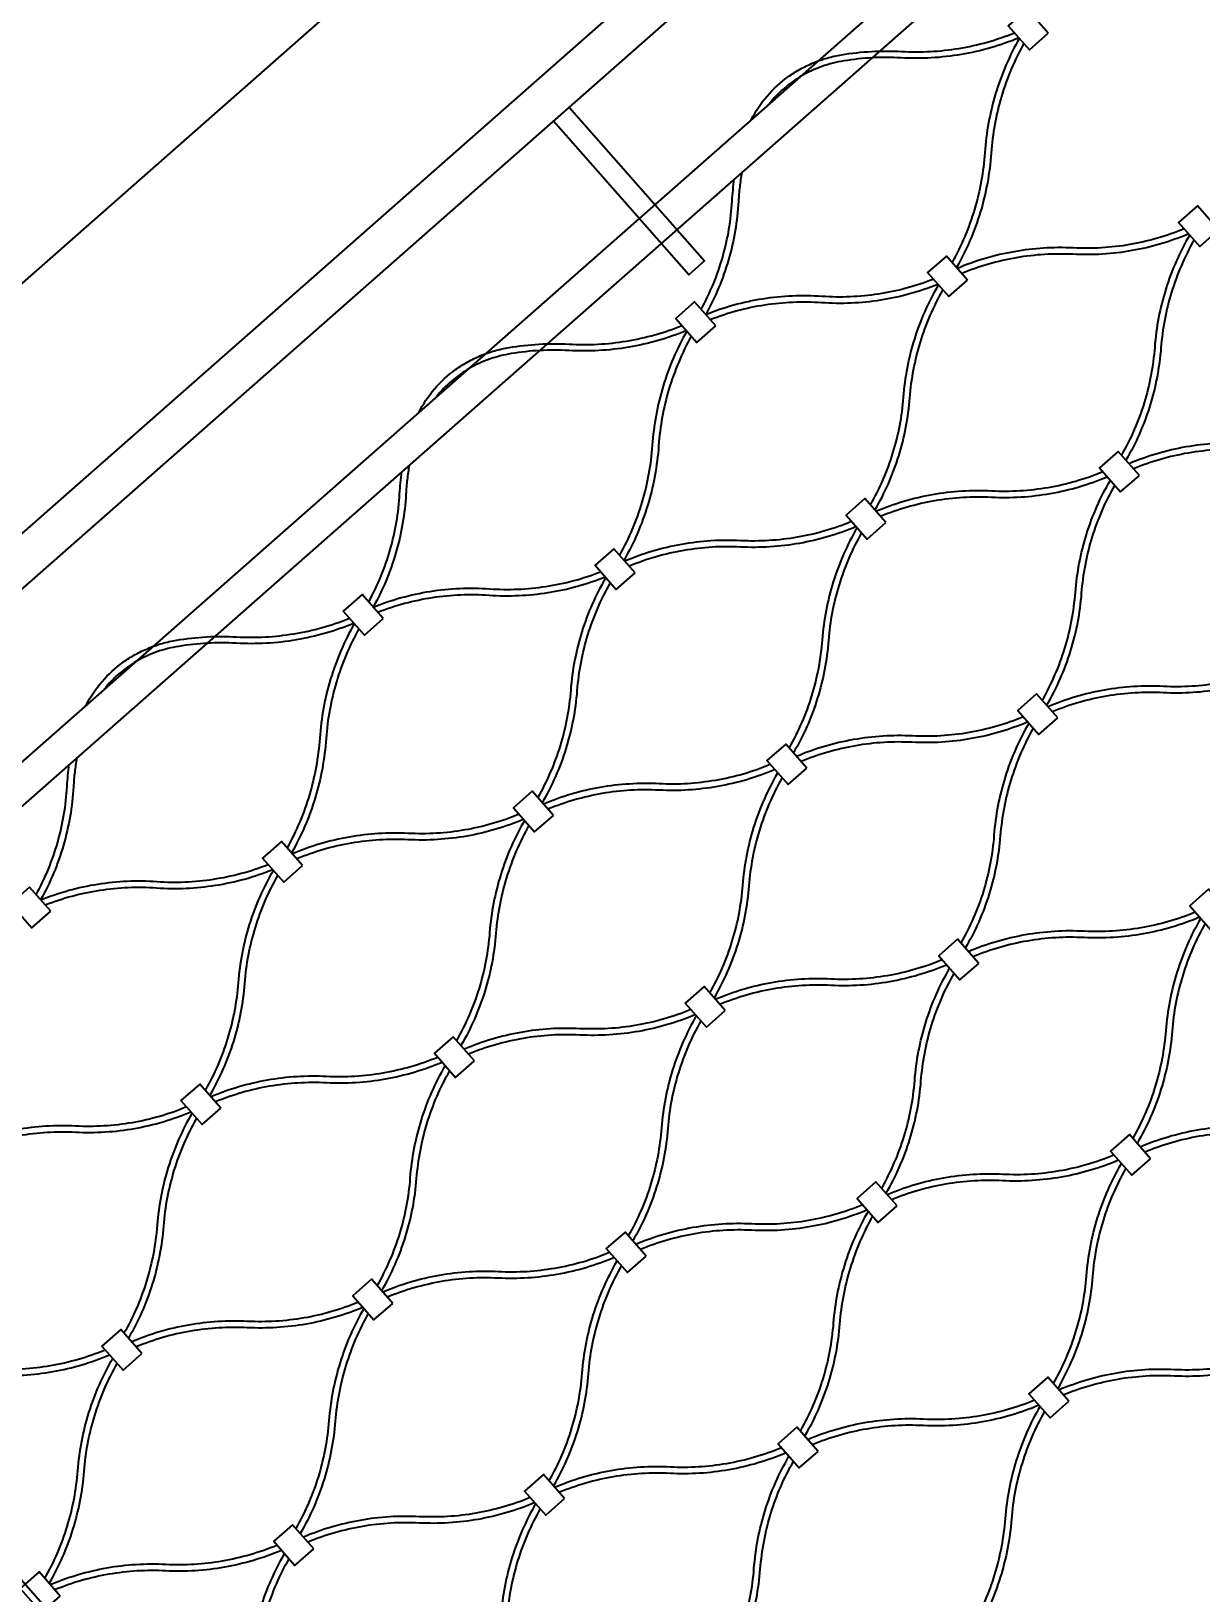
# Model space of a CAD drawing. Header units: millimetres. Extents: x 832728086 to 834530684, y 817551485 to 818349469.
# Drawn here: x 834421601.2 to 834421881.1, y 817820234.3 to 817820607.9 of the extents above; entities that cross this region are included whole.
import ezdxf

# ---------------------------------------------------------------- set-up
doc = ezdxf.new("R2010")
doc.units = ezdxf.units.MM
doc.header["$LTSCALE"] = 100
doc.layers.add('056-Railing-l', color=6, linetype='Continuous', lineweight=25)
doc.layers.add('DLN0401_', color=7, linetype='Continuous')
doc.layers.add('mesh- l', color=8, linetype='Continuous')
doc.styles.get("Standard").update_dxf_attribs({"font": 'swiss.ttf'})

msp = doc.modelspace()

# ---------------------------------------------------------------- linework, layer by layer
at = {"layer": '056-Railing-l', "elevation": 0.0052}
msp.add_lwpolyline([(834422474.0604, 817821244.6353), (834421479.4046, 817820369.2637, -0.41421356), (834421472.3479, 817820369.7138), (834421442.7229, 817820403.3757, -0.41421356), (834421443.173, 817820410.4324), (834422437.8288, 817821285.804)], format="xyb", dxfattribs=at)
msp.add_lwpolyline([(834422471.2072, 817821255.4454), (834421469.0446, 817820373.4672)], dxfattribs=at)
at = {"layer": '056-Railing-l'}
for points in [[(834421498.0529, 817820344.2848), (834422496.4648, 817821222.962)], [(834421503.3382, 817820338.2793), (834422501.7501, 817821216.9565)], [(834421729.9905, 817820589.7028), (834421762.3488, 817820552.9351), (834421758.5954, 817820549.6318), (834421726.2371, 817820586.3995)], [(834421507.0916, 817820341.5826), (834422027.0409, 817819750.7814)]]:
    msp.add_lwpolyline(points, dxfattribs=at)
at = {"layer": 'mesh- l'}
for points in [[(834421844.6164, 817820607.4154), (834421839.5522, 817820613.1696), (834421835.0481, 817820609.2057), (834421840.1123, 817820603.4514)], [(834421885.3471, 817820560.3485), (834421880.283, 817820566.1027), (834421875.7789, 817820562.1387), (834421880.843, 817820556.3845)], [(834421825.3042, 817820548.3504), (834421820.24, 817820554.1047), (834421815.7359, 817820550.1407), (834421820.8, 817820544.3865)], [(834421825.3042, 817820548.3504), (834421820.24, 817820554.1047), (834421815.7359, 817820550.1407), (834421820.8, 817820544.3865)], [(834421765.0437, 817820537.3855), (834421759.9796, 817820543.1397), (834421755.4754, 817820539.1757), (834421760.5396, 817820533.4215)], [(834421866.4247, 817820501.6266), (834421861.3605, 817820507.3808), (834421856.8564, 817820503.4168), (834421861.9206, 817820497.6626)], [(834421866.4247, 817820501.6266), (834421861.3605, 817820507.3808), (834421856.8564, 817820503.4168), (834421861.9206, 817820497.6626)], [(834421805.7745, 817820490.3185), (834421800.7103, 817820496.0728), (834421796.2062, 817820492.1088), (834421801.2703, 817820486.3546)], [(834421745.7315, 817820478.3205), (834421740.6673, 817820484.0748), (834421736.1632, 817820480.1108), (834421741.2274, 817820474.3566)], [(834421745.7315, 817820478.3205), (834421740.6673, 817820484.0748), (834421736.1632, 817820480.1108), (834421741.2274, 817820474.3566)], [(834421685.471, 817820467.3556), (834421680.4069, 817820473.1098), (834421675.9028, 817820469.1458), (834421680.9669, 817820463.3916)], [(834421846.895, 817820443.5947), (834421841.8308, 817820449.3489), (834421837.3267, 817820445.3849), (834421842.3909, 817820439.6307)], [(834421846.895, 817820443.5947), (834421841.8308, 817820449.3489), (834421837.3267, 817820445.3849), (834421842.3909, 817820439.6307)], [(834421786.852, 817820431.5966), (834421781.7878, 817820437.3509), (834421777.2837, 817820433.3869), (834421782.3479, 817820427.6327)], [(834421786.852, 817820431.5966), (834421781.7878, 817820437.3509), (834421777.2837, 817820433.3869), (834421782.3479, 817820427.6327)], [(834421726.2018, 817820420.2886), (834421721.1376, 817820426.0429), (834421716.6335, 817820422.0789), (834421721.6977, 817820416.3247)], [(834421666.1588, 817820408.2906), (834421661.0947, 817820414.0448), (834421656.5905, 817820410.0809), (834421661.6547, 817820404.3267)], [(834421666.1588, 817820408.2906), (834421661.0947, 817820414.0448), (834421656.5905, 817820410.0809), (834421661.6547, 817820404.3267)], [(834421605.8984, 817820397.3256), (834421600.8342, 817820403.0799), (834421596.3301, 817820399.1159), (834421601.3943, 817820393.3617)], [(834421888.0155, 817820396.8708), (834421882.9513, 817820402.625), (834421878.4472, 817820398.661), (834421883.5114, 817820392.9068)], [(834421888.0155, 817820396.8708), (834421882.9513, 817820402.625), (834421878.4472, 817820398.661), (834421883.5114, 817820392.9068)], [(834421827.9725, 817820384.8728), (834421822.9084, 817820390.627), (834421818.4043, 817820386.663), (834421823.4684, 817820380.9088)], [(834421767.3223, 817820373.5647), (834421762.2581, 817820379.319), (834421757.754, 817820375.355), (834421762.8182, 817820369.6008)], [(834421707.2793, 817820361.5667), (834421702.2152, 817820367.321), (834421697.7111, 817820363.357), (834421702.7752, 817820357.6028)], [(834421707.2793, 817820361.5667), (834421702.2152, 817820367.321), (834421697.7111, 817820363.357), (834421702.7752, 817820357.6028)], [(834421646.6291, 817820350.2587), (834421641.5649, 817820356.0129), (834421637.0608, 817820352.049), (834421642.125, 817820346.2948)], [(834421869.093, 817820338.1489), (834421864.0289, 817820343.9031), (834421859.5248, 817820339.9391), (834421864.5889, 817820334.1849)], [(834421808.4428, 817820326.8409), (834421803.3787, 817820332.5951), (834421798.8745, 817820328.6311), (834421803.9387, 817820322.8769)], [(834421748.3999, 817820314.8428), (834421743.3357, 817820320.5971), (834421738.8316, 817820316.6331), (834421743.8957, 817820310.8789)], [(834421687.7496, 817820303.5348), (834421682.6855, 817820309.2891), (834421678.1814, 817820305.3251), (834421683.2455, 817820299.5709)], [(834421627.7067, 817820291.5368), (834421622.6425, 817820297.291), (834421618.1384, 817820293.3271), (834421623.2025, 817820287.5728)], [(834421627.7067, 817820291.5368), (834421622.6425, 817820297.291), (834421618.1384, 817820293.3271), (834421623.2025, 817820287.5728)], [(834421849.5633, 817820280.117), (834421844.4992, 817820285.8712), (834421839.9951, 817820281.9072), (834421845.0592, 817820276.153)], [(834421789.5204, 817820268.1189), (834421784.4562, 817820273.8732), (834421779.9521, 817820269.9092), (834421785.0163, 817820264.155)], [(834421728.8701, 817820256.8109), (834421723.806, 817820262.5652), (834421719.3019, 817820258.6012), (834421724.366, 817820252.847)], [(834421668.8272, 817820244.8129), (834421663.763, 817820250.5672), (834421659.2589, 817820246.6032), (834421664.3231, 817820240.849)], [(834421608.1769, 817820233.5049), (834421603.1128, 817820239.2591), (834421598.6087, 817820235.2952), (834421603.6728, 817820229.5409)]]:
    msp.add_lwpolyline(points, close=True, dxfattribs=at)
for points in [[(834421773.5265, 817820586.7222, -0.05860139), (834421777.3336, 817820592.3701, -0.05917135), (834421782.3517, 817820596.9744, -0.02930836), (834421785.2481, 817820598.813, -0.02849228), (834421788.3374, 817820600.3055, -0.02885387), (834421791.6823, 817820601.4714, -0.02749601), (834421795.1376, 817820602.2539, -0.0280161), (834421802.2973, 817820603.0571, -0.02801983), (834421809.5018, 817820603.0548, 0.05502888), (834421823.2637, 817820603.7931, 0.05501523), (834421836.5332, 817820607.515)], [(834421837.6073, 817820606.2976, -0.05606931), (834421823.7797, 817820602.3248, -0.05608344), (834421809.415, 817820601.5239, 0.02749376), (834421802.514, 817820601.5334, 0.02749016), (834421795.6536, 817820600.7857, 0.04356081), (834421790.4588, 817820599.4559, 0.04700524), (834421785.5913, 817820597.2141, 0.04659424), (834421781.3696, 817820594.2087, 0.04734182), (834421777.7834, 817820590.4686)], [(834421837.6934, 817820606.1999, 0.05606721), (834421832.0129, 817820592.9814, 0.05608013), (834421829.4114, 817820578.8313, -0.05502564), (834421826.9478, 817820565.2713, -0.05501314), (834421821.5863, 817820552.575)], [(834421838.766, 817820604.9811, 0.05501314), (834421833.4045, 817820592.2848, 0.05502564), (834421830.9409, 817820578.7248, -0.05608013), (834421828.3394, 817820564.5747, -0.05606721), (834421822.6589, 817820551.3562)], [(834421761.5507, 817820541.3514, 0.05599537), (834421766.7001, 817820553.9029, 0.05505305), (834421768.9617, 817820567.2826, -0.01031828), (834421769.1664, 817820569.8983, -0.01035536), (834421769.479, 817820572.5032)], [(834421771.2621, 817820574.0724, 0.01408953), (834421770.7708, 817820570.6286, 0.01402125), (834421770.4737, 817820567.1626, -0.05610981), (834421768.0835, 817820553.2011, -0.05708383), (834421762.6248, 817820540.134)], [(834421877.1287, 817820560.605, -0.05541212), (834421864.0974, 817820556.8463, -0.05509445), (834421850.5583, 817820556.0327, 0.0561917), (834421836.4268, 817820555.1524, 0.05650781), (834421822.8495, 817820551.1396)], [(834421878.1956, 817820559.3927, -0.05643381), (834421864.6313, 817820555.3922, -0.05608633), (834421850.5154, 817820554.5158, 0.05520174), (834421836.9606, 817820553.6984, 0.05548959), (834421823.9161, 817820549.9277)], [(834421878.4263, 817820559.1305, 0.05643381), (834421872.7347, 817820546.1845, 0.05608633), (834421870.072, 817820532.2943, -0.05520174), (834421867.5389, 817820518.9533, -0.05548959), (834421862.1414, 817820506.4936)], [(834421879.4932, 817820557.9183, 0.05541212), (834421874.1092, 817820545.4701, 0.05509445), (834421871.582, 817820532.1442, -0.0561917), (834421868.9133, 817820518.239, -0.05650781), (834421863.2079, 817820505.2816)], [(834421762.6248, 817820540.134, -0.05708602), (834421776.2745, 817820543.9056, -0.05611313), (834421790.4253, 817820544.5207, 0.0550563), (834421803.983, 817820545.0813, 0.05599755), (834421817.0821, 817820548.611)], [(834421763.6975, 817820538.9152, -0.05599755), (834421776.7966, 817820542.4449, -0.0550563), (834421790.3543, 817820543.0055, 0.05611313), (834421804.5052, 817820543.6206, 0.05708602), (834421818.1548, 817820547.3922)], [(834421802.0601, 817820494.539, 0.05541212), (834421807.4441, 817820506.9871, 0.05509445), (834421809.9713, 817820520.3131, -0.0561917), (834421812.64, 817820534.2182, -0.05650781), (834421818.3454, 817820547.1757)], [(834421803.127, 817820493.3268, 0.05643381), (834421808.8186, 817820506.2728, 0.05608633), (834421811.4813, 817820520.1629, -0.05520174), (834421814.0144, 817820533.504, -0.05548959), (834421819.412, 817820545.9637)], [(834421693.9538, 817820516.6923, -0.05860139), (834421697.7609, 817820522.3402, -0.05917135), (834421702.779, 817820526.9445, -0.02930836), (834421705.6754, 817820528.7831, -0.02849228), (834421708.7648, 817820530.2756, -0.02885387), (834421712.1097, 817820531.4415, -0.02749601), (834421715.5649, 817820532.224, -0.0280161), (834421722.7246, 817820533.0272, -0.02801983), (834421729.9292, 817820533.0249, 0.05502888), (834421743.691, 817820533.7632, 0.05501523), (834421756.9605, 817820537.4851)], [(834421758.0347, 817820536.2677, -0.05606931), (834421744.207, 817820532.2949, -0.05608344), (834421729.8424, 817820531.494, 0.02749376), (834421722.9413, 817820531.5035, 0.02749016), (834421716.081, 817820530.7558, 0.04356081), (834421710.8862, 817820529.426, 0.04700524), (834421706.0187, 817820527.1842, 0.04659424), (834421701.7969, 817820524.1787, 0.04734182), (834421698.2107, 817820520.4387)], [(834421758.1207, 817820536.17, 0.05606721), (834421752.4402, 817820522.9515, 0.05608013), (834421749.8387, 817820508.8014, -0.05502564), (834421747.3751, 817820495.2414, -0.05501314), (834421742.0136, 817820482.5451)], [(834421759.1934, 817820534.9512, 0.05501314), (834421753.8318, 817820522.2549, 0.05502564), (834421751.3683, 817820508.6949, -0.05608013), (834421748.7667, 817820494.5447, -0.05606721), (834421743.0862, 817820481.3263)], [(834421918.2492, 817820513.8811, -0.05541212), (834421905.2179, 817820510.1224, -0.05509445), (834421891.6788, 817820509.3088, 0.0561917), (834421877.5473, 817820508.4285, 0.05650781), (834421863.97, 817820504.4157)], [(834421919.3161, 817820512.6688, -0.05643381), (834421905.7518, 817820508.6683, -0.05608633), (834421891.6359, 817820507.792, 0.05520174), (834421878.0811, 817820506.9745, 0.05548959), (834421865.0366, 817820503.2038)], [(834421681.978, 817820471.3215, 0.05599537), (834421687.1274, 817820483.873, 0.05505305), (834421689.389, 817820497.2527, -0.01031828), (834421689.5937, 817820499.8683, -0.01035536), (834421689.9063, 817820502.4732)], [(834421691.6894, 817820504.0425, 0.01408953), (834421691.1981, 817820500.5987, 0.01402125), (834421690.901, 817820497.1326, -0.05610981), (834421688.5108, 817820483.1712, -0.05708383), (834421683.0522, 817820470.104)], [(834421803.3578, 817820493.0646, -0.05643381), (834421816.922, 817820497.0651, -0.05608633), (834421831.0379, 817820497.9414, 0.05520174), (834421844.5927, 817820498.7589, 0.05548959), (834421857.6372, 817820502.5296)], [(834421804.4246, 817820491.8523, -0.05541212), (834421817.4559, 817820495.611, -0.05509445), (834421830.995, 817820496.4246, 0.0561917), (834421845.1265, 817820497.3049, 0.05650781), (834421858.7038, 817820501.3177)], [(834421843.1807, 817820447.8151, 0.05541212), (834421848.5646, 817820460.2632, 0.05509445), (834421851.0919, 817820473.5892, -0.0561917), (834421853.7605, 817820487.4944, -0.05650781), (834421859.4659, 817820500.4518)], [(834421844.2475, 817820446.6029, 0.05643381), (834421849.9391, 817820459.5489, 0.05608633), (834421852.6018, 817820473.4391, -0.05520174), (834421855.1349, 817820486.7801, -0.05548959), (834421860.5325, 817820499.2398)], [(834421797.556, 817820490.575, -0.05541212), (834421784.5247, 817820486.8164, -0.05509445), (834421770.9856, 817820486.0028, 0.0561917), (834421756.8541, 817820485.1225, 0.05650781), (834421743.2768, 817820481.1097)], [(834421798.6229, 817820489.3628, -0.05643381), (834421785.0586, 817820485.3622, -0.05608633), (834421770.9427, 817820484.4859, 0.05520174), (834421757.3879, 817820483.6684, 0.05548959), (834421744.3434, 817820479.8978)], [(834421798.8536, 817820489.1006, 0.05643381), (834421793.162, 817820476.1545, 0.05608633), (834421790.4993, 817820462.2644, -0.05520174), (834421787.9662, 817820448.9233, -0.05548959), (834421782.5687, 817820436.4636)], [(834421799.9205, 817820487.8884, 0.05541212), (834421794.5366, 817820475.4402, 0.05509445), (834421792.0093, 817820462.1143, -0.0561917), (834421789.3407, 817820448.2091, -0.05650781), (834421783.6353, 817820435.2517)], [(834421683.0522, 817820470.104, -0.05708602), (834421696.7018, 817820473.8757, -0.05611313), (834421710.8527, 817820474.4908, 0.0550563), (834421724.4103, 817820475.0514, 0.05599755), (834421737.5095, 817820478.5811)], [(834421684.1248, 817820468.8853, -0.05599755), (834421697.224, 817820472.415, -0.0550563), (834421710.7816, 817820472.9756, 0.05611313), (834421724.9325, 817820473.5907, 0.05708602), (834421738.5821, 817820477.3623)], [(834421722.4875, 817820424.5091, 0.05541212), (834421727.8714, 817820436.9572, 0.05509445), (834421730.3987, 817820450.2832, -0.0561917), (834421733.0673, 817820464.1883, -0.05650781), (834421738.7727, 817820477.1457)], [(834421723.5543, 817820423.2969, 0.05643381), (834421729.2459, 817820436.2429, 0.05608633), (834421731.9087, 817820450.133, -0.05520174), (834421734.4417, 817820463.4741, -0.05548959), (834421739.8393, 817820475.9338)], [(834421614.3812, 817820446.6624, -0.05860139), (834421618.1882, 817820452.3103, -0.05917135), (834421623.2063, 817820456.9146, -0.02930836), (834421626.1027, 817820458.7532, -0.02849228), (834421629.1921, 817820460.2457, -0.02885387), (834421632.537, 817820461.4116, -0.02749601), (834421635.9923, 817820462.1941, -0.0280161), (834421643.1519, 817820462.9973, -0.02801983), (834421650.3565, 817820462.9949, 0.05502888), (834421664.1183, 817820463.7332, 0.05501523), (834421677.3878, 817820467.4552)], [(834421678.462, 817820466.2378, -0.05606931), (834421664.6343, 817820462.265, -0.05608344), (834421650.2697, 817820461.4641, 0.02749376), (834421643.3687, 817820461.4736, 0.02749016), (834421636.5083, 817820460.7258, 0.04356081), (834421631.3135, 817820459.3961, 0.04700524), (834421626.446, 817820457.1543, 0.04659424), (834421622.2242, 817820454.1488, 0.04734182), (834421618.6381, 817820450.4088)], [(834421678.5481, 817820466.1401, 0.05606721), (834421672.8675, 817820452.9216, 0.05608013), (834421670.266, 817820438.7714, -0.05502564), (834421667.8024, 817820425.2115, -0.05501314), (834421662.4409, 817820412.5151)], [(834421679.6207, 817820464.9213, 0.05501314), (834421674.2591, 817820452.225, 0.05502564), (834421671.7956, 817820438.665, -0.05608013), (834421669.1941, 817820424.5148, -0.05606721), (834421663.5135, 817820411.2964)], [(834421844.4783, 817820446.3407, -0.05643381), (834421858.0426, 817820450.3412, -0.05608633), (834421872.1584, 817820451.2175, 0.05520174), (834421885.7132, 817820452.035, 0.05548959), (834421898.7578, 817820455.8057)], [(834421845.5451, 817820445.1284, -0.05541212), (834421858.5765, 817820448.8871, -0.05509445), (834421872.1155, 817820449.7007, 0.0561917), (834421886.247, 817820450.581, 0.05650781), (834421899.8244, 817820454.5938)], [(834421838.6766, 817820443.8511, -0.05541212), (834421825.6452, 817820440.0925, -0.05509445), (834421812.1062, 817820439.2789, 0.0561917), (834421797.9746, 817820438.3986, 0.05650781), (834421784.3973, 817820434.3858)], [(834421839.7434, 817820442.6389, -0.05643381), (834421826.1791, 817820438.6383, -0.05608633), (834421812.0632, 817820437.762, 0.05520174), (834421798.5084, 817820436.9446, 0.05548959), (834421785.4639, 817820433.1739)], [(834421839.9742, 817820442.3767, 0.05643381), (834421834.2826, 817820429.4307, 0.05608633), (834421831.6198, 817820415.5405, -0.05520174), (834421829.0867, 817820402.1995, -0.05548959), (834421823.6892, 817820389.7398)], [(834421841.041, 817820441.1645, 0.05541212), (834421835.6571, 817820428.7163, 0.05509445), (834421833.1298, 817820415.3904, -0.0561917), (834421830.4612, 817820401.4852, -0.05650781), (834421824.7558, 817820388.5278)], [(834421612.1168, 817820434.0126, 0.01408953), (834421611.6254, 817820430.5688, 0.01402125), (834421611.3284, 817820427.1027, -0.05610981), (834421608.9381, 817820413.1413, -0.05708383), (834421603.4795, 817820400.0741)], [(834421602.4054, 817820401.2916, 0.05599537), (834421607.5547, 817820413.8431, 0.05505305), (834421609.8164, 817820427.2228, -0.01031828), (834421610.021, 817820429.8384, -0.01035536), (834421610.3336, 817820432.4433)], [(834421723.7851, 817820423.0346, -0.05643381), (834421737.3494, 817820427.0352, -0.05608633), (834421751.4652, 817820427.9115, 0.05520174), (834421765.02, 817820428.729, 0.05548959), (834421778.0646, 817820432.4997)], [(834421724.8519, 817820421.8224, -0.05541212), (834421737.8833, 817820425.5811, -0.05509445), (834421751.4223, 817820426.3947, 0.0561917), (834421765.5538, 817820427.275, 0.05650781), (834421779.1312, 817820431.2878)], [(834421763.608, 817820377.7852, 0.05541212), (834421768.9919, 817820390.2333, 0.05509445), (834421771.5192, 817820403.5593, -0.0561917), (834421774.1878, 817820417.4644, -0.05650781), (834421779.8932, 817820430.4219)], [(834421764.6748, 817820376.573, 0.05643381), (834421770.3664, 817820389.519, 0.05608633), (834421773.0292, 817820403.4091, -0.05520174), (834421775.5623, 817820416.7502, -0.05548959), (834421780.9598, 817820429.2099)], [(834421717.9834, 817820420.5451, -0.05541212), (834421704.952, 817820416.7865, -0.05509445), (834421691.413, 817820415.9728, 0.0561917), (834421677.2814, 817820415.0926, 0.05650781), (834421663.7041, 817820411.0798)], [(834421719.0502, 817820419.3329, -0.05643381), (834421705.4859, 817820415.3323, -0.05608633), (834421691.37, 817820414.456, 0.05520174), (834421677.8152, 817820413.6385, 0.05548959), (834421664.7707, 817820409.8678)], [(834421719.281, 817820419.0707, 0.05643381), (834421713.5894, 817820406.1246, 0.05608633), (834421710.9266, 817820392.2345, -0.05520174), (834421708.3935, 817820378.8934, -0.05548959), (834421702.996, 817820366.4337)], [(834421720.3478, 817820417.8585, 0.05541212), (834421714.9639, 817820405.4103, 0.05509445), (834421712.4366, 817820392.0843, -0.0561917), (834421709.768, 817820378.1792, -0.05650781), (834421704.0626, 817820365.2218)], [(834421603.4795, 817820400.0741, -0.05708602), (834421617.1291, 817820403.8458, -0.05611313), (834421631.28, 817820404.4608, 0.0550563), (834421644.8376, 817820405.0215, 0.05599755), (834421657.9368, 817820408.5512)], [(834421604.5521, 817820398.8553, -0.05599755), (834421617.6513, 817820402.385, -0.0550563), (834421631.2089, 817820402.9457, 0.05611313), (834421645.3598, 817820403.5607, 0.05708602), (834421659.0094, 817820407.3324)], [(834421642.9148, 817820354.4792, 0.05541212), (834421648.2987, 817820366.9273, 0.05509445), (834421650.826, 817820380.2533, -0.0561917), (834421653.4946, 817820394.1584, -0.05650781), (834421659.2, 817820407.1158)], [(834421643.9816, 817820353.2669, 0.05643381), (834421649.6732, 817820366.213, 0.05608633), (834421652.336, 817820380.1031, -0.05520174), (834421654.8691, 817820393.4442, -0.05548959), (834421660.2666, 817820405.9039)], [(834421879.7971, 817820397.1273, -0.05541212), (834421866.7658, 817820393.3686, -0.05509445), (834421853.2267, 817820392.555, 0.0561917), (834421839.0952, 817820391.6747, 0.05650781), (834421825.5178, 817820387.6619)], [(834421880.8639, 817820395.915, -0.05643381), (834421867.2996, 817820391.9145, -0.05608633), (834421853.1838, 817820391.0382, 0.05520174), (834421839.629, 817820390.2207, 0.05548959), (834421826.5844, 817820386.45)], [(834421881.0947, 817820395.6528, 0.05643381), (834421875.4031, 817820382.7068, 0.05608633), (834421872.7404, 817820368.8166, -0.05520174), (834421870.2073, 817820355.4756, -0.05548959), (834421864.8097, 817820343.0159)], [(834421882.1615, 817820394.4406, 0.05541212), (834421876.7776, 817820381.9925, 0.05509445), (834421874.2503, 817820368.6665, -0.0561917), (834421871.5817, 817820354.7613, -0.05650781), (834421865.8763, 817820341.8039)], [(834421764.9056, 817820376.3107, -0.05643381), (834421778.4699, 817820380.3113, -0.05608633), (834421792.5858, 817820381.1876, 0.05520174), (834421806.1406, 817820382.0051, 0.05548959), (834421819.1851, 817820385.7758)], [(834421765.9725, 817820375.0985, -0.05541212), (834421779.0038, 817820378.8572, -0.05509445), (834421792.5429, 817820379.6708, 0.0561917), (834421806.6744, 817820380.5511, 0.05650781), (834421820.2517, 817820384.5639)], [(834421804.7285, 817820331.0613, 0.05541212), (834421810.1124, 817820343.5094, 0.05509445), (834421812.6397, 817820356.8354, -0.0561917), (834421815.3084, 817820370.7405, -0.05650781), (834421821.0137, 817820383.698)], [(834421805.7954, 817820329.8491, 0.05643381), (834421811.487, 817820342.7951, 0.05608633), (834421814.1497, 817820356.6852, -0.05520174), (834421816.6828, 817820370.0263, -0.05548959), (834421822.0803, 817820382.486)], [(834421759.1039, 817820373.8212, -0.05541212), (834421746.0726, 817820370.0626, -0.05509445), (834421732.5335, 817820369.249, 0.0561917), (834421718.402, 817820368.3687, 0.05650781), (834421704.8247, 817820364.3559)], [(834421760.1707, 817820372.609, -0.05643381), (834421746.6064, 817820368.6084, -0.05608633), (834421732.4906, 817820367.7321, 0.05520174), (834421718.9358, 817820366.9146, 0.05548959), (834421705.8912, 817820363.144)], [(834421760.4015, 817820372.3468, 0.05643381), (834421754.7099, 817820359.4007, 0.05608633), (834421752.0472, 817820345.5106, -0.05520174), (834421749.5141, 817820332.1695, -0.05548959), (834421744.1165, 817820319.7098)], [(834421761.4683, 817820371.1346, 0.05541212), (834421756.0844, 817820358.6864, 0.05509445), (834421753.5571, 817820345.3605, -0.0561917), (834421750.8885, 817820331.4553, -0.05650781), (834421745.1831, 817820318.4979)], [(834421644.2124, 817820353.0047, -0.05643381), (834421657.7767, 817820357.0053, -0.05608633), (834421671.8926, 817820357.8816, 0.05520174), (834421685.4474, 817820358.6991, 0.05548959), (834421698.4919, 817820362.4698)], [(834421645.2793, 817820351.7925, -0.05541212), (834421658.3106, 817820355.5512, -0.05509445), (834421671.8497, 817820356.3648, 0.0561917), (834421685.9812, 817820357.245, 0.05650781), (834421699.5585, 817820361.2578)], [(834421684.0353, 817820307.7553, 0.05541212), (834421689.4192, 817820320.2034, 0.05509445), (834421691.9465, 817820333.5294, -0.0561917), (834421694.6152, 817820347.4345, -0.05650781), (834421700.3205, 817820360.3919)], [(834421685.1022, 817820306.5431, 0.05643381), (834421690.7938, 817820319.4891, 0.05608633), (834421693.4565, 817820333.3792, -0.05520174), (834421695.9896, 817820346.7203, -0.05548959), (834421701.3871, 817820359.18)], [(834421638.4107, 817820350.5152, -0.05541212), (834421625.3794, 817820346.7565, -0.05509445), (834421611.8403, 817820345.9429, 0.0561917), (834421597.7088, 817820345.0627, 0.05650781), (834421584.1315, 817820341.0499)], [(834421639.4775, 817820349.303, -0.05643381), (834421625.9132, 817820345.3024, -0.05608633), (834421611.7974, 817820344.4261, 0.05520174), (834421598.2426, 817820343.6086, 0.05548959), (834421585.198, 817820339.8379)], [(834421639.7083, 817820349.0408, 0.05643381), (834421634.0167, 817820336.0947, 0.05608633), (834421631.354, 817820322.2046, -0.05520174), (834421628.8209, 817820308.8635, -0.05548959), (834421623.4233, 817820296.4038)], [(834421920.9176, 817820350.4034, -0.05541212), (834421907.8863, 817820346.6447, -0.05509445), (834421894.3472, 817820345.8311, 0.0561917), (834421880.2157, 817820344.9508, 0.05650781), (834421866.6384, 817820340.938)], [(834421921.9844, 817820349.1911, -0.05643381), (834421908.4202, 817820345.1906, -0.05608633), (834421894.3043, 817820344.3143, 0.05520174), (834421880.7495, 817820343.4968, 0.05548959), (834421867.705, 817820339.7261)], [(834421640.7751, 817820347.8285, 0.05541212), (834421635.3912, 817820335.3804, 0.05509445), (834421632.8639, 817820322.0544, -0.0561917), (834421630.1953, 817820308.1493, -0.05650781), (834421624.4899, 817820295.1919)], [(834421806.0261, 817820329.5869, -0.05643381), (834421819.5904, 817820333.5874, -0.05608633), (834421833.7063, 817820334.4637, 0.05520174), (834421847.2611, 817820335.2812, 0.05548959), (834421860.3056, 817820339.0519)], [(834421807.093, 817820328.3746, -0.05541212), (834421820.1243, 817820332.1333, -0.05509445), (834421833.6634, 817820332.9469, 0.0561917), (834421847.7949, 817820333.8272, 0.05650781), (834421861.3722, 817820337.84)], [(834421845.849, 817820284.3374, 0.05541212), (834421851.233, 817820296.7856, 0.05509445), (834421853.7602, 817820310.1115, -0.0561917), (834421856.4289, 817820324.0167, -0.05650781), (834421862.1343, 817820336.9741)], [(834421846.9159, 817820283.1252, 0.05643381), (834421852.6075, 817820296.0712, 0.05608633), (834421855.2702, 817820309.9614, -0.05520174), (834421857.8033, 817820323.3024, -0.05548959), (834421863.2009, 817820335.7621)], [(834421800.2244, 817820327.0973, -0.05541212), (834421787.1931, 817820323.3387, -0.05509445), (834421773.654, 817820322.5251, 0.0561917), (834421759.5225, 817820321.6448, 0.05650781), (834421745.9452, 817820317.632)], [(834421801.2912, 817820325.8851, -0.05643381), (834421787.727, 817820321.8845, -0.05608633), (834421773.6111, 817820321.0082, 0.05520174), (834421760.0563, 817820320.1908, 0.05548959), (834421747.0118, 817820316.4201)], [(834421801.522, 817820325.6229, 0.05643381), (834421795.8304, 817820312.6769, 0.05608633), (834421793.1677, 817820298.7867, -0.05520174), (834421790.6346, 817820285.4457, -0.05548959), (834421785.237, 817820272.986)], [(834421802.5889, 817820324.4107, 0.05541212), (834421797.2049, 817820311.9625, 0.05509445), (834421794.6777, 817820298.6366, -0.0561917), (834421792.009, 817820284.7314, -0.05650781), (834421786.3036, 817820271.774)], [(834421685.3329, 817820306.2808, -0.05643381), (834421698.8972, 817820310.2814, -0.05608633), (834421713.0131, 817820311.1577, 0.05520174), (834421726.5679, 817820311.9752, 0.05548959), (834421739.6124, 817820315.7459)], [(834421686.3998, 817820305.0686, -0.05541212), (834421699.4311, 817820308.8273, -0.05509445), (834421712.9702, 817820309.6409, 0.0561917), (834421727.1017, 817820310.5211, 0.05650781), (834421740.679, 817820314.5339)], [(834421725.1558, 817820261.0314, 0.05541212), (834421730.5398, 817820273.4795, 0.05509445), (834421733.067, 817820286.8055, -0.0561917), (834421735.7357, 817820300.7106, -0.05650781), (834421741.4411, 817820313.668)], [(834421726.2227, 817820259.8192, 0.05643381), (834421731.9143, 817820272.7652, 0.05608633), (834421734.577, 817820286.6553, -0.05520174), (834421737.1101, 817820299.9964, -0.05548959), (834421742.5077, 817820312.4561)], [(834421679.5312, 817820303.7913, -0.05541212), (834421666.4999, 817820300.0327, -0.05509445), (834421652.9608, 817820299.219, 0.0561917), (834421638.8293, 817820298.3388, 0.05650781), (834421625.252, 817820294.326)], [(834421680.598, 817820302.5791, -0.05643381), (834421667.0338, 817820298.5785, -0.05608633), (834421652.9179, 817820297.7022, 0.05520174), (834421639.3631, 817820296.8847, 0.05548959), (834421626.3186, 817820293.114)], [(834421680.8288, 817820302.3169, 0.05643381), (834421675.1372, 817820289.3708, 0.05608633), (834421672.4745, 817820275.4807, -0.05520174), (834421669.9414, 817820262.1396, -0.05548959), (834421664.5438, 817820249.6799)], [(834421681.8957, 817820301.1046, 0.05541212), (834421676.5117, 817820288.6565, 0.05509445), (834421673.9845, 817820275.3305, -0.0561917), (834421671.3158, 817820261.4254, -0.05650781), (834421665.6104, 817820248.468)], [(834421564.6397, 817820282.9748, -0.05643381), (834421578.204, 817820286.9754, -0.05608633), (834421592.3199, 817820287.8517, 0.05520174), (834421605.8747, 817820288.6692, 0.05548959), (834421618.9192, 817820292.4399)], [(834421847.1466, 817820282.863, -0.05643381), (834421860.7109, 817820286.8635, -0.05608633), (834421874.8268, 817820287.7399, 0.05520174), (834421888.3816, 817820288.5573, 0.05548959), (834421901.4261, 817820292.328)], [(834421565.7066, 817820281.7626, -0.05541212), (834421578.7379, 817820285.5212, -0.05509445), (834421592.277, 817820286.3349, 0.0561917), (834421606.4085, 817820287.2151, 0.05650781), (834421619.9858, 817820291.2279)], [(834421604.4626, 817820237.7254, 0.05541212), (834421609.8466, 817820250.1735, 0.05509445), (834421612.3738, 817820263.4995, -0.0561917), (834421615.0425, 817820277.4046, -0.05650781), (834421620.7479, 817820290.362)], [(834421605.5295, 817820236.5131, 0.05643381), (834421611.2211, 817820249.4592, 0.05608633), (834421613.8838, 817820263.3493, -0.05520174), (834421616.4169, 817820276.6904, -0.05548959), (834421621.8145, 817820289.1501)], [(834421848.2135, 817820281.6507, -0.05541212), (834421861.2448, 817820285.4094, -0.05509445), (834421874.7839, 817820286.223, 0.0561917), (834421888.9154, 817820287.1033, 0.05650781), (834421902.4927, 817820291.1161)], [(834421841.3449, 817820280.3735, -0.05541212), (834421828.3136, 817820276.6148, -0.05509445), (834421814.7745, 817820275.8012, 0.0561917), (834421800.643, 817820274.9209, 0.05650781), (834421787.0657, 817820270.9081)], [(834421842.4118, 817820279.1612, -0.05643381), (834421828.8475, 817820275.1607, -0.05608633), (834421814.7316, 817820274.2844, 0.05520174), (834421801.1768, 817820273.4669, 0.05548959), (834421788.1323, 817820269.6962)], [(834421842.6425, 817820278.899, 0.05643381), (834421836.9509, 817820265.953, 0.05608633), (834421834.2882, 817820252.0628, -0.05520174), (834421831.7551, 817820238.7218, -0.05548959), (834421826.3576, 817820226.2621)], [(834421843.7094, 817820277.6868, 0.05541212), (834421838.3255, 817820265.2387, 0.05509445), (834421835.7982, 817820251.9127, -0.0561917), (834421833.1295, 817820238.0075, -0.05650781), (834421827.4242, 817820225.0501)], [(834421726.4535, 817820259.5569, -0.05643381), (834421740.0177, 817820263.5575, -0.05608633), (834421754.1336, 817820264.4338, 0.05520174), (834421767.6884, 817820265.2513, 0.05548959), (834421780.7329, 817820269.022)], [(834421727.5203, 817820258.3447, -0.05541212), (834421740.5516, 817820262.1034, -0.05509445), (834421754.0907, 817820262.917, 0.0561917), (834421768.2222, 817820263.7973, 0.05650781), (834421781.7995, 817820267.8101)], [(834421766.2764, 817820214.3075, 0.05541212), (834421771.6603, 817820226.7556, 0.05509445), (834421774.1876, 817820240.0816, -0.0561917), (834421776.8562, 817820253.9867, -0.05650781), (834421782.5616, 817820266.9442)], [(834421767.3432, 817820213.0953, 0.05643381), (834421773.0348, 817820226.0413, 0.05608633), (834421775.6975, 817820239.9314, -0.05520174), (834421778.2306, 817820253.2725, -0.05548959), (834421783.6282, 817820265.7322)], [(834421720.6517, 817820257.0674, -0.05541212), (834421707.6204, 817820253.3088, -0.05509445), (834421694.0813, 817820252.4951, 0.0561917), (834421679.9498, 817820251.6149, 0.05650781), (834421666.3725, 817820247.6021)], [(834421721.7186, 817820255.8552, -0.05643381), (834421708.1543, 817820251.8546, -0.05608633), (834421694.0384, 817820250.9783, 0.05520174), (834421680.4836, 817820250.1608, 0.05548959), (834421667.4391, 817820246.3902)], [(834421721.9493, 817820255.593, 0.05643381), (834421716.2577, 817820242.6469, 0.05608633), (834421713.595, 817820228.7568, -0.05520174), (834421711.0619, 817820215.4157, -0.05548959), (834421705.6644, 817820202.956)], [(834421723.0162, 817820254.3808, 0.05541212), (834421717.6323, 817820241.9326, 0.05509445), (834421715.105, 817820228.6067, -0.0561917), (834421712.4363, 817820214.7015, -0.05650781), (834421706.731, 817820201.7441)], [(834421605.7603, 817820236.2509, -0.05643381), (834421619.3245, 817820240.2515, -0.05608633), (834421633.4404, 817820241.1278, 0.05520174), (834421646.9952, 817820241.9453, 0.05548959), (834421660.0397, 817820245.716)], [(834421606.8271, 817820235.0387, -0.05541212), (834421619.8584, 817820238.7973, -0.05509445), (834421633.3975, 817820239.611, 0.0561917), (834421647.529, 817820240.4912, 0.05650781), (834421661.1063, 817820244.504)], [(834421645.5832, 817820191.0015, 0.05541212), (834421650.9671, 817820203.4496, 0.05509445), (834421653.4944, 817820216.7756, -0.0561917), (834421656.163, 817820230.6807, -0.05650781), (834421661.8684, 817820243.6381)], [(834421646.65, 817820189.7892, 0.05643381), (834421652.3416, 817820202.7353, 0.05608633), (834421655.0043, 817820216.6254, -0.05520174), (834421657.5374, 817820229.9665, -0.05548959), (834421662.935, 817820242.4262)]]:
    msp.add_lwpolyline(points, format="xyb", dxfattribs=at)
for points in [[(834421822.9084, 817820390.627), (834421818.4043, 817820386.663)], [(834421827.9725, 817820384.8728), (834421822.9084, 817820390.627)], [(834421818.4043, 817820386.663), (834421823.4684, 817820380.9088)], [(834421823.4684, 817820380.9088), (834421827.9725, 817820384.8728)], [(834421864.0289, 817820343.9031), (834421859.5248, 817820339.9391)], [(834421869.093, 817820338.1489), (834421864.0289, 817820343.9031)], [(834421859.5248, 817820339.9391), (834421864.5889, 817820334.1849)], [(834421864.5889, 817820334.1849), (834421869.093, 817820338.1489)], [(834421743.3357, 817820320.5971), (834421738.8316, 817820316.6331)], [(834421748.3999, 817820314.8428), (834421743.3357, 817820320.5971)], [(834421738.8316, 817820316.6331), (834421743.8957, 817820310.8789)], [(834421743.8957, 817820310.8789), (834421748.3999, 817820314.8428)], [(834421784.4562, 817820273.8732), (834421779.9521, 817820269.9092)], [(834421789.5204, 817820268.1189), (834421784.4562, 817820273.8732)], [(834421779.9521, 817820269.9092), (834421785.0163, 817820264.155)], [(834421785.0163, 817820264.155), (834421789.5204, 817820268.1189)], [(834421663.763, 817820250.5672), (834421659.2589, 817820246.6032)], [(834421668.8272, 817820244.8129), (834421663.763, 817820250.5672)], [(834421659.2589, 817820246.6032), (834421664.3231, 817820240.849)], [(834421664.3231, 817820240.849), (834421668.8272, 817820244.8129)]]:
    msp.add_lwpolyline(points, dxfattribs=at)

# ---------------------------------------------------------------- texts
at = {"layer": 'DLN0401_'}
for s, p in [('GAP NOT EXCEED 100 mm', (834420345.5116, 817820406.9863)), ('METAL BALUSTRADE', (834420595.1137, 817820123.3717))]:
    msp.add_text(s, height=150, rotation=41.350197, dxfattribs=at).set_placement(p)

doc.saveas('drawing.dxf')
